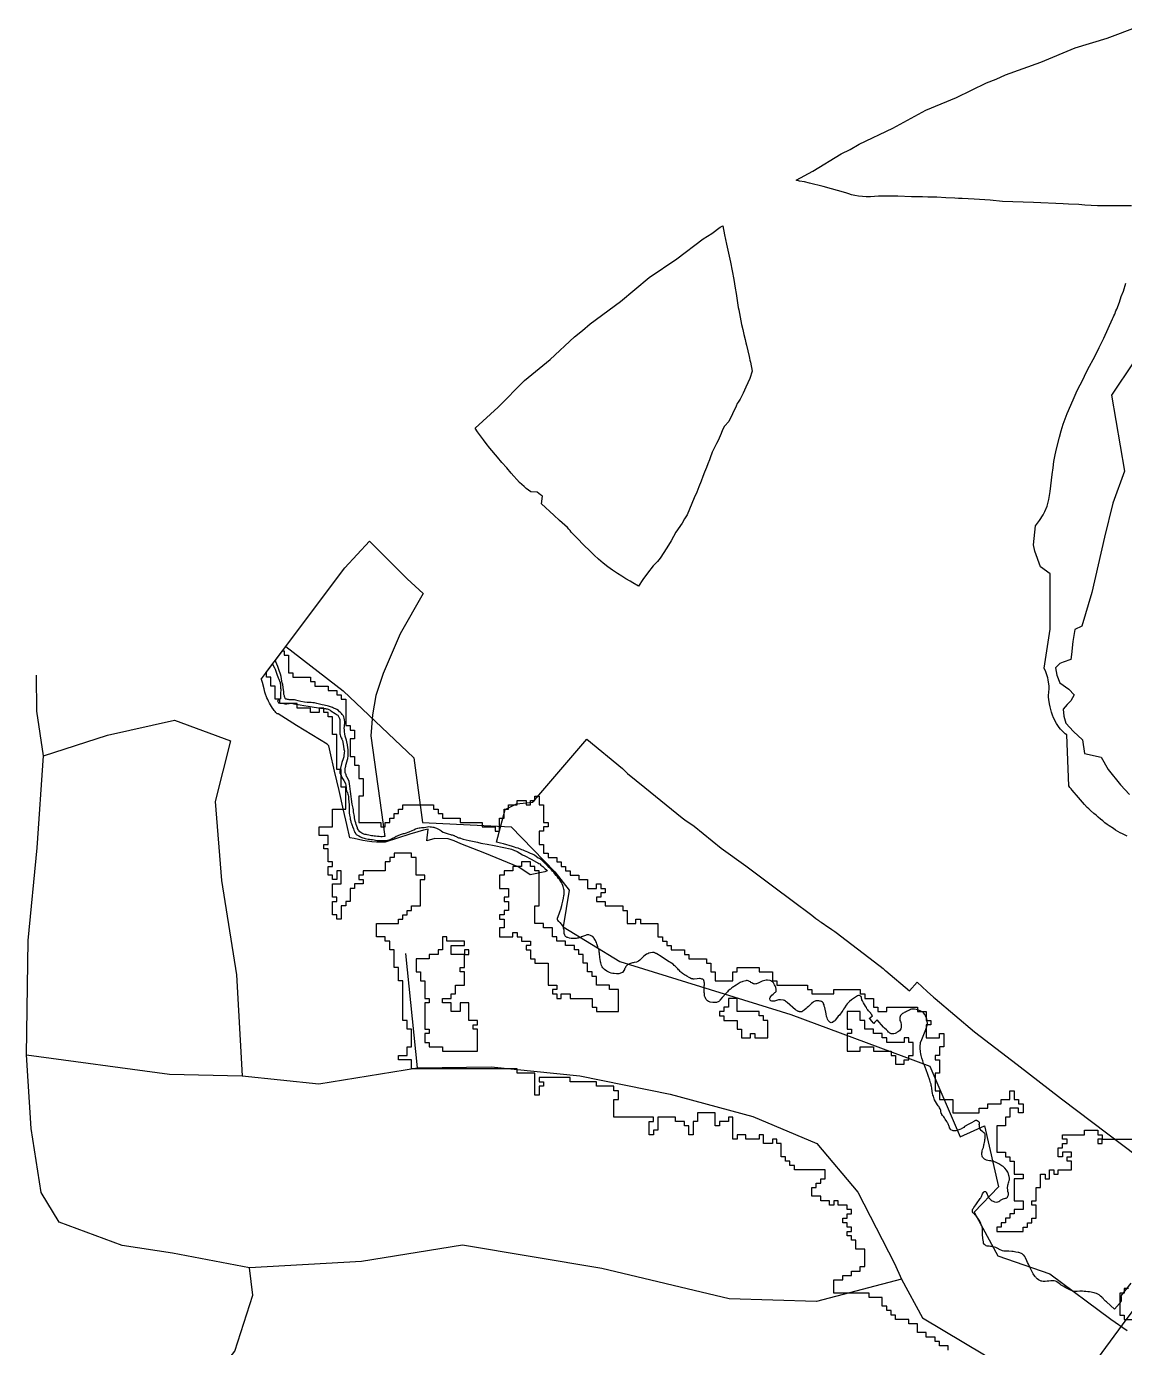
# Model space of a CAD drawing. Header units: metres. Extents: x 553506 to 563855, y 142925 to 150243.
# Drawn here: x 559173 to 559672, y 149129 to 149730 of the extents above; entities that cross this region are included whole.
import ezdxf

# ---------------------------------------------------------------- set-up
doc = ezdxf.new("R2010")
doc.units = ezdxf.units.M
for name, color, linetype in [('C-ANCIENT_WOODLAND', 94, 'Continuous'), ('C-FLOOD_ZONE_3', 150, 'Continuous'), ('C-ROADS', 33, 'Continuous'), ('C-WATERWAYS', 5, 'Continuous')]:
    doc.layers.add(name, color=color, linetype=linetype)

msp = doc.modelspace()

# ---------------------------------------------------------------- linework, layer by layer
at = {"layer": 'C-ANCIENT_WOODLAND'}
for points in [[(559675.3007, 149648.4215), (559659.8082, 149648.4215), (559657.0049, 149648.5215), (559654.0532, 149648.7215), (559651.3076, 149648.9214), (559646.6573, 149649.1213), (559644.3075, 149649.3213), (559630.8021, 149649.9211), (559621.4027, 149650.1211), (559616.6536, 149650.321), (559611.0057, 149650.9208), (559603.8078, 149651.3207), (559598.3083, 149651.7206), (559596.6016, 149651.7206), (559594.9031, 149651.8206), (559590.9042, 149652.0205), (559586.8064, 149652.2205), (559582.6509, 149652.3204), (559580.2022, 149652.4204), (559577.8028, 149652.4204), (559575.3046, 149652.5204), (559569.0548, 149652.7203), (559560.3068, 149652.7203), (559558.4022, 149652.6203), (559556.6048, 149652.5204), (559554.6507, 149652.5204), (559553.0017, 149652.6203), (559551.2043, 149652.8203), (559549.5058, 149653.1202), (559548.0547, 149653.4201), (559546.8014, 149653.82), (559545.408, 149654.2199), (559535.0522, 149657.1191), (559528.9014, 149658.7186), (559526.601, 149659.2185), (559524.3006, 149659.6183), (559522.8513, 149659.9976), (559530.3647, 149664.0491), (559543.2238, 149671.9764), (559547.4338, 149674.0323), (559551.4524, 149676.4409), (559566.8548, 149683.7257), (559581.8516, 149691.8125), (559595.7866, 149697.6445), (559609.3608, 149704.2731), (559613.7521, 149705.9065), (559617.9874, 149707.9096), (559634.0296, 149713.6496), (559649.7469, 149720.2275), (559664.1864, 149724.6655), (559678.345, 149729.9318)], [(559673.4043, 149361.7736), (559671.2029, 149362.7733), (559670.2052, 149363.3231), (559668.0533, 149364.5228), (559667.0556, 149365.1726), (559665.2005, 149366.4722), (559664.2028, 149367.122), (559663.2052, 149367.8718), (559662.2075, 149368.6716), (559661.1522, 149369.5214), (559660.204, 149370.3211), (559659.2063, 149371.2209), (559658.2004, 149372.0706), (559656.6009, 149373.4702), (559655.9083, 149374.17), (559655.2075, 149374.8198), (559654.0037, 149376.1195), (559652.0579, 149378.2189), (559651.2086, 149379.2686), (559648.3558, 149382.7176), (559647.8034, 149383.3174), (559647.3005, 149383.9172), (559646.7563, 149384.5671), (559645.9565, 149407.7704), (559645.2062, 149408.3203), (559644.6043, 149408.8701), (559643.953, 149409.4699), (559643.0543, 149410.3697), (559642.4029, 149411.2194), (559641.2074, 149413.0189), (559639.9046, 149415.6182), (559639.4017, 149416.8178), (559638.9565, 149418.0675), (559638.6019, 149419.3671), (559638.3051, 149420.6167), (559638.0083, 149421.9164), (559637.7527, 149423.8658), (559637.6043, 149424.9155), (559637.6043, 149425.9652), (559637.6537, 149426.9649), (559637.8021, 149429.0643), (559637.8021, 149430.114), (559637.6043, 149431.8235), (559637.4064, 149432.7733), (559637.2085, 149433.673), (559636.9529, 149434.6227), (559636.351, 149436.4222), (559635.5513, 149438.1217), (559638.3838, 149455.9296), (559638.3838, 149481.0985), (559633.9235, 149484.2844), (559631.3747, 149491.2935), (559630.7375, 149494.1608), (559631.6513, 149502.8232), (559633.4075, 149505.3225), (559635.205, 149507.9218), (559635.9058, 149509.3214), (559636.9034, 149511.7207), (559637.3074, 149513.0203), (559637.6537, 149514.8198), (559638.3051, 149518.4187), (559638.907, 149523.6173), (559639.3028, 149526.2165), (559639.6573, 149529.2157), (559640.0531, 149532.1148), (559640.6549, 149535.114), (559641.2074, 149537.8232), (559642.6008, 149543.2217), (559643.4005, 149546.1208), (559644.3075, 149549.02), (559646.0555, 149553.9186), (559648.8011, 149560.2168), (559649.6585, 149562.2162), (559650.6562, 149564.3156), (559653.3029, 149569.5141), (559654.6056, 149572.2234), (559656.2051, 149575.4224), (559657.9036, 149578.5215), (559659.6021, 149581.7206), (559660.608, 149583.92), (559662.6528, 149588.2188), (559666.6021, 149596.9163), (559667.0062, 149597.6161), (559667.303, 149598.3159), (559667.6575, 149599.1157), (559668.2017, 149600.6152), (559668.6057, 149601.415), (559669.8012, 149604.6141), (559670.6505, 149607.1234), (559671.6069, 149609.5227), (559672.8024, 149613.1216)], [(559676.4079, 149577.4805), (559666.1626, 149562.2893), (559672.1684, 149527.6673), (559666.8692, 149513.1826), (559662.983, 149497.638), (559657.3305, 149472.5548), (559652.7308, 149457.2616), (559649.5803, 149455.6864), (559648.6352, 149450.3306), (559648.0051, 149444.3447), (559647.69, 149442.1394), (559644.2246, 149440.8792), (559642.6493, 149440.2492), (559640.7591, 149438.3589), (559641.3891, 149434.8934), (559642.6493, 149431.4279), (559646.7449, 149428.5925), (559649.2653, 149426.0721), (559647.69, 149423.2367), (559646.1148, 149421.6615), (559644.2246, 149419.4562), (559644.5396, 149416.3057), (559645.4847, 149413.1553), (559648.9502, 149409.3747), (559653.0458, 149405.5942), (559653.9909, 149399.2933), (559661.552, 149397.7181), (559664.7025, 149392.0473), (559670.3733, 149385.1163), (559674.4689, 149380.7057)], [(559675.0039, 149158.4718), (559670.5021, 149152.7734), (559670.601, 149152.4235), (559670.6505, 149151.7137), (559670.6505, 149151.0139), (559670.601, 149150.8139), (559670.601, 149150.4141), (559669.8012, 149149.3144), (559667.608, 149146.6151), (559663.9555, 149150.0142), (559663.5515, 149150.3141), (559663.2052, 149150.614), (559662.9084, 149150.9639), (559662.7517, 149151.1139), (559662.6033, 149151.3138), (559662.4054, 149151.4638), (559662.0014, 149151.7637), (559661.7541, 149152.0736), (559661.2016, 149152.6234), (559661.0038, 149152.7734), (559660.8059, 149152.9733), (559660.5585, 149153.1233), (559660.0061, 149153.4732), (559659.4042, 149153.7731), (559658.8023, 149153.973), (559658.4066, 149154.123), (559657.6068, 149154.3229), (559656.9554, 149154.4229), (559656.2051, 149154.5229), (559655.5043, 149154.5729), (559654.6056, 149154.6728), (559653.8058, 149154.7728), (559653.006, 149154.8228), (559652.7504, 149154.8228), (559652.5031, 149154.8728), (559652.2063, 149154.8728), (559651.7528, 149154.8228), (559650.6067, 149154.7228), (559650.3511, 149154.7228), (559650.0048, 149154.6728), (559649.6008, 149154.6728), (559649.403, 149154.7228), (559649.1556, 149154.7228), (559648.9082, 149154.7728), (559648.4053, 149154.9228), (559647.9518, 149155.1727), (559647.5066, 149155.3726), (559646.9542, 149155.6726), (559646.3523, 149155.9725), (559645.8081, 149156.2724), (559645.2062, 149156.5723), (559644.6043, 149156.9222), (559644.0024, 149157.2221), (559643.3511, 149157.622), (559643.0048, 149157.8719), (559642.6008, 149158.2218), (559641.6526, 149158.9216), (559641.5537, 149159.0216), (559641.3558, 149159.1216), (559641.2074, 149159.2215), (559640.8034, 149159.3715), (559640.152, 149159.5714), (559639.6078, 149159.6214), (559638.5525, 149159.5215), (559637.7527, 149159.4715), (559636.9034, 149159.3715), (559636.0542, 149159.3215), (559635.1555, 149159.3215), (559634.6031, 149159.3715), (559634.3062, 149159.4715), (559633.9022, 149159.5714), (559633.5559, 149159.7214), (559632.9541, 149160.0213), (559632.4016, 149160.4212), (559631.9564, 149160.8711), (559631.7585, 149161.171), (559631.5029, 149161.4209), (559631.305, 149161.7208), (559630.6537, 149162.7705), (559630.3569, 149163.3704), (559630.0023, 149163.9702), (559629.656, 149164.62), (559629.0541, 149165.8197), (559628.8068, 149166.4695), (559628.4028, 149167.1693), (559628.0565, 149167.9191), (559627.6525, 149168.6688), (559627.0506, 149169.9685), (559626.7538, 149170.5683), (559626.358, 149171.1681), (559626.0529, 149171.4181), (559625.6077, 149171.768), (559624.5029, 149172.2678), (559624.0576, 149172.3678), (559623.7526, 149172.4178), (559622.7549, 149172.6677), (559622.0541, 149172.8177), (559621.5017, 149172.9176), (559620.908, 149172.9676), (559619.6053, 149173.0676), (559619.1518, 149173.0176), (559617.206, 149173.0176), (559616.6536, 149173.1676), (559616.3567, 149173.3175), (559615.6559, 149173.7174), (559614.2048, 149174.4672), (559613.5534, 149174.7171), (559612.9515, 149174.8671), (559612.3084, 149175.067), (559611.756, 149175.117), (559611.2036, 149175.217), (559610.6512, 149175.2669), (559609.6535, 149175.3669), (559609.2083, 149175.5169), (559608.9032, 149175.7168), (559608.6064, 149175.9667), (559608.3508, 149176.2167), (559608.054, 149176.7165), (559607.955, 149177.2164), (559607.6582, 149178.8659), (559607.6582, 149179.4158), (559607.6005, 149180.1655), (559607.6005, 149182.9647), (559607.551, 149183.4646), (559607.4026, 149183.9645), (559607.2047, 149184.5143), (559607.0068, 149185.0142), (559606.8007, 149185.564), (559606.306, 149186.6137), (559605.7536, 149187.6234), (559605.0528, 149188.6231), (559604.6075, 149189.123), (559604.2035, 149189.6228), (559603.7583, 149190.1227), (559603.2059, 149190.5226), (559603.008, 149190.7725), (559603.008, 149191.4723), (559603.0575, 149191.8222), (559603.2059, 149192.2221), (559603.4038, 149192.572), (559603.6511, 149192.8719), (559604.5086, 149194.0716), (559604.9044, 149194.6214), (559606.5534, 149197.0207), (559606.7512, 149197.3206), (559607.0068, 149197.5706), (559607.1553, 149197.9205), (559607.551, 149199.1201), (559607.8066, 149199.62), (559607.955, 149199.72), (559608.0045, 149199.8199), (559608.2024, 149200.0699), (559608.4085, 149200.1698), (559608.6064, 149200.2198), (559608.7548, 149200.2198), (559609.0022, 149200.1198), (559609.2083, 149199.9199), (559609.3567, 149199.72), (559609.4062, 149199.47), (559609.604, 149199.1701), (559609.7525, 149198.8202), (559609.9009, 149198.5203), (559609.9586, 149198.3204), (559610.008, 149198.0704), (559610.3049, 149197.4706), (559610.9068, 149196.7708), (559611.3025, 149196.3709), (559611.5581, 149196.171), (559611.9539, 149195.921), (559612.3579, 149195.7211), (559612.7537, 149195.5711), (559613.0505, 149195.4712), (559613.7513, 149195.3712), (559614.5511, 149195.4712), (559614.9551, 149195.6211), (559615.4086, 149195.8711), (559615.8043, 149196.171), (559616.4062, 149196.5709), (559617.0081, 149196.8708), (559617.3544, 149196.9208), (559617.6018, 149196.9707), (559617.9563, 149197.0707), (559618.3026, 149197.1207), (559618.6076, 149197.2707), (559618.9045, 149197.5706), (559619.1518, 149198.0704), (559619.2013, 149198.4203), (559619.3085, 149198.7202), (559619.3579, 149199.1201), (559619.3579, 149199.52), (559619.2013, 149199.8699), (559619.0529, 149199.9199), (559619.0034, 149200.2198), (559619.0034, 149200.9696), (559618.9045, 149201.6694), (559619.0529, 149203.019), (559619.2013, 149203.5189), (559619.3579, 149204.0687), (559619.5064, 149204.5686), (559619.6548, 149205.1684), (559619.8032, 149205.4183), (559619.8032, 149206.2181), (559619.7537, 149207.0179), (559619.6053, 149207.4177), (559619.4074, 149208.2175), (559619.2013, 149208.5674), (559619.0529, 149208.9673), (559618.5005, 149209.917), (559617.7584, 149210.7668), (559616.9009, 149211.5166), (559616.4062, 149211.8165), (559615.9033, 149212.1664), (559615.4086, 149212.4663), (559614.9551, 149212.7162), (559614.4027, 149213.0161), (559613.405, 149213.516), (559612.9021, 149213.7159), (559612.3579, 149213.9159), (559611.8055, 149214.0159), (559611.352, 149214.0658), (559610.8078, 149214.1658), (559610.0575, 149214.3158), (559609.4062, 149214.4657), (559608.5074, 149214.9156), (559608.2024, 149215.1155), (559607.955, 149215.3655), (559607.6005, 149215.7654), (559607.4026, 149216.2152), (559607.3037, 149217.2149), (559607.3037, 149217.7648), (559607.4026, 149218.2646), (559607.4026, 149218.6145), (559607.6005, 149219.3143), (559607.955, 149220.2141), (559608.0045, 149220.664), (559608.2024, 149221.0139), (559608.2024, 149221.4137), (559608.3508, 149221.8236), (559608.5074, 149222.4734), (559608.6064, 149223.1732), (559608.6559, 149223.8231), (559608.7548, 149224.2229), (559608.8043, 149224.5728), (559608.8043, 149225.5726), (559608.7548, 149226.1724), (559608.6064, 149226.4223), (559608.5074, 149226.6722), (559608.3508, 149226.8222), (559608.2024, 149226.9222), (559608.0045, 149227.0721), (559607.7571, 149227.2721), (559607.1553, 149227.7719), (559607.0068, 149227.9719), (559606.6028, 149228.3718), (559606.405, 149228.8716), (559606.2071, 149229.4215), (559606.1576, 149229.9713), (559606.1576, 149230.3212), (559606.0504, 149230.4712), (559606.0504, 149230.7211), (559606.1576, 149230.921), (559606.1576, 149231.5708), (559606.0009, 149231.7708), (559605.9515, 149231.9207), (559605.8031, 149232.0207), (559605.6547, 149232.0707), (559605.2012, 149232.3706), (559604.9538, 149232.4706), (559604.7559, 149232.4706), (559604.5581, 149232.4206), (559604.3519, 149232.4206), (559603.8078, 149232.2207), (559603.6016, 149232.0707), (559602.5545, 149231.4709), (559601.3013, 149230.7711), (559599.4049, 149229.6714), (559599.0009, 149229.3215), (559598.5062, 149229.0216), (559598.2011, 149228.8216), (559597.9538, 149228.6717), (559597.2035, 149228.3218), (559596.4037, 149228.0219), (559595.406, 149227.7219), (559594.6063, 149227.7219), (559594.2023, 149227.7719), (559593.9549, 149227.8719), (559593.2046, 149228.2718), (559593.0067, 149228.5717), (559592.6027, 149229.0716), (559592.5038, 149229.3715), (559592.3554, 149229.7214), (559592.207, 149230.1213), (559592.0586, 149230.4712), (559591.9019, 149230.871), (559591.7535, 149231.2209), (559591.5556, 149231.5708), (559591.3082, 149232.0207), (559590.6569, 149233.0204), (559590.2034, 149233.7202), (559589.9561, 149234.1201), (559589.6015, 149234.42), (559589.3542, 149234.7699), (559589.0573, 149235.1698), (559589.0079, 149235.4197), (559588.8018, 149235.7196), (559588.7523, 149236.0196), (559588.6533, 149236.3195), (559588.5544, 149237.0193), (559588.406, 149237.4192), (559588.307, 149237.819), (559588.0515, 149238.1689), (559587.8041, 149238.6688), (559587.4083, 149239.1687), (559587.0538, 149239.6185), (559586.6086, 149240.3683), (559586.2046, 149241.0681), (559585.8005, 149241.8679), (559585.6027, 149242.3677), (559585.3553, 149242.9176), (559585.2069, 149243.4674), (559585.0008, 149243.9173), (559584.8029, 149244.817), (559584.6545, 149245.6668), (559584.5061, 149247.3663), (559584.4071, 149247.8662), (559584.201, 149248.416), (559584.1515, 149248.9659), (559583.9537, 149249.6157), (559583.8052, 149250.2655), (559583.6074, 149250.8653), (559582.9065, 149252.8647), (559582.5025, 149253.8645), (559582.0573, 149255.0141), (559581.307, 149257.2235), (559580.804, 149258.4232), (559580.4083, 149259.6228), (559580.0043, 149260.8725), (559579.8064, 149261.4723), (559579.658, 149262.0721), (559579.5508, 149262.7219), (559579.3529, 149263.6217), (559579.3034, 149264.0715), (559579.2045, 149264.8213), (559579.2045, 149266.8707), (559579.3034, 149267.1706), (559579.4024, 149267.9204), (559580.0043, 149269.32), (559580.3506, 149270.0698), (559580.6062, 149270.8196), (559580.903, 149271.5194), (559581.208, 149272.2692), (559581.5543, 149273.069), (559581.8017, 149273.8187), (559582.1562, 149274.8185), (559582.4036, 149275.7682), (559582.5025, 149276.7679), (559582.4036, 149277.4177), (559582.4036, 149278.0175), (559582.2057, 149278.6174), (559582.0078, 149279.3172), (559581.6533, 149280.017), (559581.307, 149280.6668), (559580.6556, 149281.3666), (559580.4083, 149281.6665), (559579.8064, 149282.0164), (559579.2045, 149282.3163), (559578.0007, 149282.8162), (559577.3576, 149282.9661), (559576.6073, 149283.1161), (559575.6509, 149283.1161), (559575.2056, 149283.0161), (559574.7522, 149282.8662), (559574.3564, 149282.6662), (559573.9029, 149282.4663), (559573.0042, 149281.9664), (559572.5013, 149281.7165), (559572.0066, 149281.5165), (559571.6026, 149281.3166), (559571.2068, 149281.0667), (559570.8028, 149280.7668), (559570.2009, 149280.1669), (559570.0525, 149279.767), (559570.003, 149279.2672), (559569.9535, 149278.8173), (559570.003, 149278.5174), (559570.003, 149277.8676), (559570.2009, 149277.4177), (559570.3575, 149277.0178), (559570.5554, 149276.1181), (559570.6049, 149275.6682), (559570.6049, 149275.2183), (559570.506, 149274.6685), (559570.3575, 149274.1187), (559570.0525, 149273.6188), (559569.7557, 149273.2189), (559569.3022, 149272.869), (559568.8075, 149272.5691), (559568.4035, 149272.2692), (559567.8016, 149272.0193), (559567.3069, 149271.8693), (559567.0018, 149271.8193), (559566.606, 149271.8193), (559566.3504, 149271.8693), (559566.0536, 149271.9193), (559565.9052, 149271.9693), (559565.6579, 149272.0692), (559565.3528, 149272.2192), (559565.056, 149272.4691), (559564.8086, 149272.6691), (559564.5036, 149273.019), (559564.2067, 149273.3189), (559563.9017, 149273.6688), (559563.003, 149274.5185), (559562.6072, 149274.9684), (559559.6555, 149278.1675), (559558.4022, 149276.9678), (559558.1054, 149276.6179), (559557.8086, 149276.9179), (559557.4046, 149277.4677), (559556.5058, 149278.4674), (559556.0524, 149278.8673), (559557.5035, 149280.1169), (559557.3056, 149280.4668), (559557.0005, 149280.8667), (559556.7532, 149281.2166), (559556.4069, 149281.6165), (559556.0029, 149281.9664), (559555.6566, 149282.3663), (559555.401, 149282.8162), (559555.0052, 149283.266), (559554.7579, 149283.7659), (559554.3044, 149284.4657), (559553.9004, 149285.2655), (559553.4057, 149286.0153), (559552.9522, 149286.815), (559552.6554, 149287.2649), (559552.5565, 149288.3646), (559552.3586, 149288.8644), (559552.1525, 149289.0644), (559552.004, 149289.1644), (559551.8062, 149289.2643), (559551.2043, 149289.3143), (559550.7508, 149289.1144), (559550.2066, 149288.8644), (559549.7531, 149288.5645), (559549.3574, 149288.2146), (559548.9534, 149287.9147), (559548.5081, 149287.6148), (559548.0052, 149287.3649), (559547.0075, 149286.6151), (559546.5541, 149286.1152), (559546.0016, 149285.5654), (559545.6059, 149284.9656), (559544.8061, 149283.6659), (559544.4021, 149283.1161), (559544.0063, 149282.5163), (559543.5529, 149281.9164), (559542.5057, 149280.4169), (559542.0028, 149279.917), (559541.1535, 149278.8173), (559540.6011, 149278.1175), (559540.3538, 149277.7676), (559540.0569, 149277.5677), (559539.554, 149277.1678), (559539.3561, 149277.0678), (559539.0511, 149276.9678), (559538.8037, 149276.9179), (559538.4079, 149276.9678), (559538.1523, 149277.2178), (559537.806, 149277.4677), (559537.402, 149277.9676), (559537.0557, 149278.5674), (559536.9073, 149279.2172), (559536.6517, 149279.767), (559536.4044, 149280.9667), (559535.8025, 149283.8159), (559535.6046, 149284.4157), (559535.5551, 149285.0155), (559535.3078, 149285.5654), (559535.2006, 149285.8653), (559535.0522, 149285.9653), (559534.8048, 149286.2652), (559534.4008, 149286.5151), (559533.9556, 149286.6651), (559533.5516, 149286.765), (559533.2053, 149286.865), (559532.8013, 149286.915), (559532.3066, 149286.915), (559531.8036, 149286.865), (559531.4079, 149286.765), (559531.0039, 149286.5651), (559530.6576, 149286.3652), (559530.3525, 149286.1152), (559529.8083, 149285.7153), (559529.4043, 149285.2655), (559528.4067, 149284.3157), (559527.9037, 149283.8159), (559527.3513, 149283.366), (559526.4031, 149282.6662), (559526.0074, 149282.3663), (559525.7518, 149282.1664), (559525.4055, 149281.9164), (559525.0509, 149281.8165), (559524.8036, 149281.8165), (559524.4078, 149281.8664), (559524.1522, 149281.9664), (559523.9543, 149282.0164), (559523.8059, 149282.0664), (559523.6081, 149282.1664), (559522.6022, 149282.8162), (559518.7022, 149286.1152), (559518.3559, 149286.4651), (559518.0014, 149286.7151), (559517.5562, 149286.965), (559517.0532, 149287.1149), (559515.701, 149287.2649), (559515.2063, 149287.3149), (559514.8023, 149287.3149), (559514.3571, 149287.2149), (559513.9036, 149287.015), (559513.4007, 149286.865), (559513.0049, 149286.765), (559512.5514, 149286.7151), (559512.0567, 149286.7151), (559511.7022, 149286.765), (559511.3559, 149286.915), (559511.0014, 149287.1149), (559510.8035, 149287.7148), (559510.8035, 149288.0647), (559510.9519, 149288.3646), (559511.3559, 149288.8644), (559511.8011, 149289.4643), (559512.403, 149289.9641), (559513.0049, 149290.514), (559513.2028, 149290.6639), (559513.5079, 149290.8639), (559513.7057, 149291.1138), (559513.8047, 149291.4637), (559513.8047, 149292.1735), (559513.6068, 149292.9233), (559513.5079, 149293.3232), (559513.2523, 149293.7231), (559513.0544, 149294.073), (559512.502, 149295.0727), (559512.0567, 149295.4725), (559511.7517, 149295.7225), (559511.3559, 149295.9224), (559510.9519, 149296.0724), (559509.8058, 149296.2723), (559509.2534, 149296.2223), (559508.602, 149296.1723), (559507.4065, 149295.7725), (559506.7551, 149295.5225), (559506.1533, 149295.1726), (559505.5019, 149294.9227), (559505.1556, 149294.7728), (559504.8011, 149294.6728), (559504.5042, 149294.5728), (559504.158, 149294.5228), (559503.8034, 149294.5728), (559503.5066, 149294.6228), (559503.2015, 149294.7228), (559502.6079, 149295.0227), (559502.2533, 149295.2226), (559502.006, 149295.4726), (559501.602, 149295.6725), (559501.3546, 149295.8724), (559501.0083, 149296.0224), (559500.6043, 149296.1224), (559500.4064, 149296.1224), (559500.2086, 149296.1723), (559500.0024, 149296.0224), (559498.5513, 149295.6225), (559498.205, 149295.5725), (559497.7021, 149295.3726), (559497.4052, 149295.2226), (559496.0531, 149294.3229), (559495.6078, 149293.973), (559494.8081, 149293.4731), (559494.3546, 149293.2232), (559494.0083, 149293.0233), (559493.6043, 149292.7233), (559493.0024, 149292.2235), (559492.6066, 149292.0235), (559491.9553, 149291.3637), (559491.5513, 149290.9139), (559491.1555, 149290.514), (559489.2014, 149288.3646), (559488.0553, 149287.1649), (559487.9069, 149286.865), (559487.6019, 149286.6151), (559487.3545, 149286.4151), (559486.9505, 149286.2652), (559486.5547, 149286.1652), (559485.755, 149286.0652), (559484.9057, 149286.0652), (559483.8009, 149286.2652), (559483.3557, 149286.4651), (559482.9517, 149286.6151), (559482.5559, 149286.815), (559482.2014, 149287.1149), (559481.954, 149287.4648), (559481.7561, 149287.8147), (559481.4016, 149288.5145), (559481.3521, 149288.7645), (559481.2037, 149289.0644), (559481.2037, 149289.4143), (559481.1542, 149289.8142), (559481.1542, 149290.1641), (559481.0553, 149290.6639), (559481.0553, 149293.6731), (559481.1542, 149294.1229), (559481.2037, 149294.5228), (559481.1542, 149294.9227), (559481.0553, 149295.3726), (559481.0058, 149295.7725), (559480.9069, 149296.0224), (559480.8079, 149296.3223), (559480.6018, 149296.5722), (559480.4039, 149296.7222), (559480.0082, 149296.7722), (559479.7031, 149296.8721), (559479.2084, 149296.9721), (559478.9528, 149296.9721), (559477.8067, 149296.8222), (559476.504, 149296.7722), (559476.0011, 149296.7722), (559475.8032, 149296.8222), (559475.6053, 149296.8222), (559475.5064, 149296.8721), (559475.3085, 149296.9221), (559474.9045, 149297.0721), (559474.5582, 149297.322), (559474.1542, 149297.522), (559473.0576, 149298.1218), (559472.6041, 149298.4217), (559472.0517, 149298.6716), (559471.153, 149299.2715), (559470.8067, 149299.5714), (559470.4027, 149299.9213), (559470.1553, 149300.2712), (559469.8008, 149300.6711), (559469.405, 149301.021), (559469.0505, 149301.4208), (559468.6052, 149301.8207), (559467.756, 149302.6705), (559467.4015, 149302.9204), (559466.9562, 149303.5202), (559464.3013, 149305.0698), (559461.4073, 149307.0192), (559459.5027, 149308.2689), (559459.3048, 149308.3689), (559459.0575, 149308.4688), (559458.8019, 149308.6188), (559458.604, 149308.7188), (559458.4061, 149308.7687), (559458.2082, 149308.8687), (559457.9032, 149308.8687), (559457.5074, 149308.8187), (559456.6004, 149308.7188), (559455.8007, 149308.5188), (559455.3554, 149308.3189), (559454.803, 149308.0689), (559453.6075, 149307.1692), (559452.8077, 149306.4694), (559452.0574, 149305.7196), (559451.8018, 149305.4197), (559451.2082, 149304.9198), (559450.9031, 149304.7199), (559450.5568, 149304.5699), (559450.2023, 149304.47), (559449.2046, 149304.27), (559448.7511, 149304.1701), (559448.3554, 149304.1201), (559447.9019, 149304.0201), (559447.5061, 149303.9201), (559447.0527, 149303.7202), (559446.7064, 149303.5702), (559446.3024, 149303.3203), (559445.9561, 149303.0704), (559445.3542, 149302.4705), (559445.1563, 149302.1206), (559445.0079, 149301.7707), (559444.8018, 149301.4708), (559444.7028, 149301.1209), (559444.2081, 149300.2212), (559443.8041, 149299.7213), (559443.0043, 149299.4214), (559442.7075, 149299.3214), (559442.2046, 149299.2215), (559441.7511, 149299.1715), (559441.2069, 149299.1715), (559440.0031, 149299.2715), (559439.4012, 149299.3714), (559438.7004, 149299.5214), (559438.0078, 149299.7213), (559436.7051, 149300.3711), (559435.6085, 149301.1709), (559435.3034, 149301.5208), (559434.9572, 149301.9207), (559434.6026, 149302.3706), (559434.3553, 149302.9204), (559434.2069, 149303.5202), (559434.0007, 149304.1701), (559433.9018, 149304.6699), (559433.7039, 149305.7696), (559433.605, 149306.4194), (559433.506, 149307.1192), (559433.4071, 149307.769), (559433.4071, 149308.1689), (559433.3576, 149308.6188), (559433.3081, 149309.0187), (559433.3081, 149309.3186), (559433.201, 149309.6185), (559433.201, 149309.9684), (559432.8052, 149310.8681), (559432.7062, 149311.368), (559432.5084, 149311.8679), (559432.4012, 149312.3677), (559432.2033, 149312.8176), (559432.0054, 149313.3674), (559431.8075, 149313.8673), (559431.5519, 149314.3172), (559431.3541, 149314.767), (559431.0572, 149315.1669), (559430.8016, 149315.5168), (559430.3069, 149316.0667), (559429.9524, 149316.3166), (559429.6061, 149316.4665), (559429.301, 149316.6165), (559428.6085, 149316.8164), (559428.3034, 149316.8664), (559428.0066, 149316.8664), (559427.7015, 149316.8164), (559427.4047, 149316.7165), (559427.0584, 149316.6165), (559425.7062, 149316.1666), (559425.2032, 149315.9667), (559424.7085, 149315.7168), (559424.2056, 149315.5668), (559423.7521, 149315.4168), (559423.2079, 149315.3669), (559422.8039, 149315.2669), (559422.3505, 149315.2169), (559421.8063, 149315.1669), (559421.4023, 149315.1669), (559420.5036, 149315.2669), (559419.7038, 149315.4168), (559418.9535, 149315.6168), (559418.7061, 149315.7168), (559418.4011, 149315.8167), (559418.2032, 149315.9667), (559418.0053, 149316.1666), (559417.8074, 149316.4166), (559417.6013, 149316.7165), (559417.4034, 149317.5162), (559417.4034, 149317.9161), (559417.3045, 149319.0658), (559417.0571, 149319.9156), (559417.0077, 149320.2155), (559416.9005, 149320.5654), (559416.8015, 149320.8153), (559416.6036, 149321.1152), (559416.2079, 149321.6151), (559416.0018, 149321.815), (559415.606, 149322.3149), (559415.4081, 149322.5148), (559415.202, 149322.6648), (559415.0041, 149322.8647), (559414.8062, 149323.0147), (559414.7073, 149323.1146), (559414.4022, 149323.5145), (559414.3527, 149323.7645), (559414.3527, 149324.5642), (559414.4022, 149324.8142), (559415.3009, 149327.3734), (559415.7544, 149328.6231), (559416.2079, 149330.1726), (559416.5047, 149330.9724), (559416.7521, 149332.172), (559417.0077, 149333.5217), (559417.2055, 149334.7213), (559417.3539, 149335.1712), (559417.4034, 149335.671), (559417.4034, 149336.6708), (559417.3045, 149337.2206), (559417.2055, 149337.6705), (559417.0571, 149338.2703), (559416.9582, 149338.8201), (559416.7521, 149339.37), (559416.5047, 149340.0198), (559416.1584, 149340.6196), (559415.8039, 149341.1695), (559415.3504, 149341.9193), (559414.8062, 149342.5691), (559414.3033, 149343.2689), (559413.7509, 149343.9187), (559413.1572, 149344.6185), (559412.6048, 149345.3183), (559412.0029, 149345.8681), (559411.5082, 149346.418), (559410.9558, 149347.0178), (559410.5023, 149347.5676), (559409.5046, 149348.6673), (559409.0017, 149349.0672), (559408.6059, 149349.5171), (559408.1525, 149349.917), (559407.6083, 149350.3668), (559407.1548, 149350.8167), (559406.6024, 149351.2166), (559406.1077, 149351.5165), (559405.5553, 149351.8164), (559404.5576, 149352.5162), (559404.0052, 149352.9161), (559403.5022, 149353.266), (559403.0075, 149353.5159), (559402.5541, 149353.7159), (559402.0016, 149353.9158), (559400.7566, 149354.5157), (559399.355, 149355.0655), (559398.7531, 149355.3154), (559398.1512, 149355.5154), (559396.3538, 149356.2652), (559395.554, 149356.5151), (559394.7048, 149356.815), (559393.905, 149357.0649), (559389.8072, 149358.2146), (559388.4055, 149358.6145), (559386.5009, 149359.0144), (559390.5249, 149373.8924), (559395.6742, 149376.4671), (559403.0305, 149377.2027), (559427.6674, 149405.8937), (559443.8041, 149392.5148), (559446.2034, 149390.2654), (559454.0527, 149383.8173), (559468.5558, 149372.1206), (559471.0046, 149370.1212), (559472.2083, 149369.1715), (559476.4051, 149366.2723), (559488.7562, 149356.2652), (559500.0024, 149348.3174), (559512.7081, 149338.7702), (559521.0026, 149332.472), (559529.9073, 149325.7639), (559530.806, 149325.0141), (559531.7542, 149324.3643), (559532.6529, 149323.6645), (559533.0074, 149323.4645), (559533.3537, 149323.2146), (559533.6505, 149323.0147), (559534.203, 149322.6148), (559537.7566, 149320.2155), (559538.4079, 149319.7156), (559539.0511, 149319.2657), (559540.4032, 149318.366), (559540.9557, 149317.9161), (559541.5575, 149317.4663), (559542.951, 149316.4665), (559558.4022, 149304.6699), (559558.4022, 149304.6699), (559559.7544, 149303.6202), (559561.0571, 149302.5705), (559562.4011, 149301.5208), (559562.8051, 149301.1709), (559563.2008, 149300.871), (559563.6048, 149300.5211), (559574.4059, 149291.4137), (559577.8028, 149295.3226), (559582.4036, 149291.1138), (559585.2069, 149288.6145), (559586.0067, 149287.9147), (559603.9067, 149272.7191), (559623.3073, 149257.8733), (559643.5077, 149242.3178), (559685.0051, 149210.9667)]]:
    msp.add_lwpolyline(points, dxfattribs=at)
for points in [[(559490.3062, 149635.1154), (559491.205, 149630.9166), (559492.0542, 149626.8177), (559493.0024, 149622.7189), (559493.7032, 149618.82), (559494.503, 149614.9211), (559495.0554, 149610.9223), (559495.5006, 149608.423), (559496.3004, 149603.2145), (559496.5065, 149602.1148), (559496.8034, 149601.0151), (559498.0071, 149594.417), (559498.6008, 149592.1177), (559499.0543, 149589.9183), (559499.6067, 149587.6189), (559500.0024, 149586.1194), (559500.258, 149585.0197), (559501.503, 149579.8212), (559501.602, 149579.0214), (559501.8081, 149578.1217), (559502.006, 149577.3219), (559502.8058, 149573.2231), (559501.8081, 149569.914), (559500.0024, 149565.9152), (559498.8069, 149563.2159), (559498.304, 149562.2162), (559497.801, 149561.3165), (559497.4052, 149560.5167), (559496.4076, 149559.1171), (559496.0531, 149558.5173), (559495.5006, 149557.3176), (559492.2026, 149550.3196), (559490.2073, 149548.2202), (559489.4075, 149546.5207), (559488.7067, 149544.8212), (559488.2038, 149543.7215), (559487.808, 149542.7218), (559487.305, 149541.6221), (559486.6042, 149540.2225), (559485.8044, 149538.7229), (559485.0541, 149537.3233), (559484.7079, 149536.4236), (559484.4028, 149535.5139), (559484.007, 149534.6141), (559483.4051, 149532.9146), (559482.7043, 149531.1151), (559482.0035, 149529.4156), (559481.2037, 149527.3162), (559480.4039, 149525.3168), (559479.6042, 149523.2174), (559478.6065, 149520.6181), (559477.6006, 149518.1188), (559476.504, 149515.5196), (559475.4074, 149513.0203), (559474.4015, 149510.421), (559473.206, 149507.9218), (559472.0517, 149506.0223), (559471.0046, 149504.1228), (559468.1518, 149500.014), (559466.0081, 149496.0651), (559463.955, 149492.8661), (559460.9538, 149488.2174), (559459.8078, 149486.6678), (559457.8042, 149484.6184), (559455.207, 149481.3694), (559453.154, 149478.5202), (559451.2082, 149475.471), (559448.6027, 149476.8706), (559447.3577, 149477.6204), (559445.4036, 149478.7701), (559443.5073, 149479.9698), (559441.6027, 149481.2194), (559439.3518, 149482.719), (559437.2081, 149484.2685), (559435.0561, 149485.918), (559433.0031, 149487.6675), (559431.0572, 149489.467), (559429.2021, 149491.3165), (559426.2009, 149494.1657), (559423.3563, 149497.0649), (559420.553, 149500.014), (559420.0006, 149500.7138), (559419.407, 149501.3236), (559418.8051, 149502.0234), (559415.202, 149505.3225), (559412.7037, 149507.7218), (559407.0064, 149512.9203), (559407.5011, 149516.3193), (559406.5529, 149517.0191), (559405.0028, 149518.2188), (559402.2078, 149518.3188), (559401.1029, 149519.0186), (559400.1053, 149519.8183), (559399.1076, 149520.7181), (559397.1041, 149522.6175), (559393.3031, 149526.8163), (559391.2006, 149529.2157), (559389.0074, 149531.615), (559387.0039, 149534.1143), (559383.6069, 149538.1231), (559381.9084, 149540.2225), (559380.6057, 149541.922), (559378.0085, 149545.521), (559376.807, 149547.267), (559387.2944, 149556.7722), (559399.298, 149568.8641), (559410.94, 149578.4901), (559422.0055, 149588.7737), (559425.7335, 149591.6115), (559429.205, 149594.7578), (559442.8902, 149604.9075), (559456.0212, 149615.7646), (559468.5508, 149624.2031), (559480.5709, 149633.3526), (559484.5591, 149635.8112), (559488.3223, 149638.6022), (559489.4393, 149639.2717), (559490.3062, 149635.1154)], [(559334.9853, 149435.6847), (559331.675, 149425.7538), (559330.2038, 149416.9263), (559329.4681, 149407.3632), (559335.7515, 149361.5842), (559335.3568, 149361.5236), (559334.6065, 149361.4737), (559333.9552, 149361.4737), (559333.2049, 149361.5236), (559332.4051, 149361.5736), (559331.6053, 149361.6736), (559331.0034, 149361.7236), (559330.4015, 149361.8236), (559329.7584, 149361.9235), (559329.1565, 149362.0735), (559328.5052, 149362.2234), (559327.8043, 149362.3734), (559327.3014, 149362.4734), (559326.7572, 149362.5733), (559326.2048, 149362.7233), (559325.3061, 149363.1232), (559324.9021, 149363.3731), (559324.5063, 149363.723), (559323.8055, 149364.4228), (559323.6076, 149364.7727), (559323.4015, 149365.1726), (559323.3025, 149365.5225), (559323.0057, 149366.2723), (559322.7584, 149367.0221), (559322.5522, 149367.8218), (559322.3543, 149368.5716), (559322.2059, 149369.2714), (559322.0081, 149370.0712), (559321.9586, 149370.721), (559321.8019, 149371.4208), (559321.7525, 149372.0706), (559321.604, 149372.8704), (559321.5051, 149373.6702), (559321.3567, 149374.4699), (559321.0022, 149376.2694), (559320.2024, 149382.0178), (559319.9056, 149384.4171), (559319.551, 149386.5665), (559318.6028, 149388.5159), (559318.405, 149388.8658), (559318.1576, 149389.6656), (559318.001, 149390.0155), (559317.902, 149390.3154), (559317.8031, 149390.6653), (559317.8031, 149392.3648), (559317.9515, 149393.0646), (559318.001, 149393.5145), (559318.1081, 149394.0144), (559318.2071, 149394.4642), (559318.8007, 149396.5736), (559319.0069, 149397.1235), (559319.2047, 149398.2231), (559319.2047, 149400.7724), (559319.1553, 149401.1723), (559319.0069, 149401.8721), (559318.8007, 149403.2717), (559318.5039, 149404.6713), (559318.306, 149405.3711), (559317.8031, 149407.2706), (559317.6052, 149408.2703), (559317.4073, 149409.12), (559317.4073, 149410.0198), (559317.3578, 149410.8695), (559317.4073, 149411.5693), (559317.5063, 149412.2691), (559317.5557, 149412.9189), (559317.5557, 149413.7687), (559317.5063, 149414.5685), (559317.3084, 149415.3682), (559317.1022, 149415.9681), (559316.8054, 149416.5679), (559316.4014, 149417.0678), (559316.1046, 149417.5176), (559315.7006, 149417.9175), (559315.2059, 149418.2674), (559314.7029, 149418.8173), (559314.0021, 149419.2671), (559313.4085, 149419.667), (559312.9055, 149419.867), (559312.4026, 149420.0169), (559311.9573, 149420.2169), (559310.1517, 149420.8167), (559308.2058, 149421.3165), (559307.3071, 149421.5165), (559306.1528, 149421.8164), (559304.9573, 149422.1163), (559303.803, 149422.3662), (559303.0032, 149422.4162), (559302.3518, 149422.4662), (559301.6015, 149422.4662), (559301.0079, 149422.5162), (559300.5049, 149422.4662), (559299.2022, 149422.6162), (559297.5532, 149422.9661), (559296.4071, 149423.266), (559295.3518, 149423.5159), (559294.7004, 149423.6659), (559294.4036, 149423.6659), (559293.9584, 149423.7159), (559292.6062, 149423.7159), (559292.3506, 149423.7658), (559292.0043, 149423.8158), (559291.7569, 149423.8158), (559291.5013, 149423.8658), (559291.2045, 149423.9658), (559290.8005, 149424.0658), (559290.7016, 149424.2157), (559290.6026, 149424.3157), (559290.5531, 149424.4157), (559290.5037, 149424.5656), (559290.3553, 149424.8655), (559290.2069, 149425.2154), (559290.1574, 149425.5153), (559290.0007, 149425.8652), (559289.9018, 149426.2151), (559289.8028, 149426.615), (559289.8028, 149427.4148), (559289.506, 149429.4142), (559289.4071, 149430.7638), (559289.1515, 149431.5236), (559289.0031, 149432.2234), (559288.6073, 149434.3728), (559288.4012, 149435.4725), (559287.8075, 149437.022), (559287.1067, 149438.8715), (559286.3069, 149440.9709), (559286.208, 149441.1709), (559286.1008, 149441.5707), (559286.0197, 149441.7346), (559317.6598, 149483.7258), (559328.7921, 149495.9459), (559346.0012, 149478.8201), (559353.284, 149472.0873), (559342.7094, 149453.7075), (559334.9853, 149435.6847)], [(559401.8532, 149344.1686), (559396.7083, 149347.6676), (559381.2076, 149354.0158), (559370.4066, 149358.2646), (559367.3064, 149359.5642), (559364.602, 149360.464), (559358.5584, 149360.6139), (559354.9059, 149359.6142), (559355.5572, 149364.8727), (559353.4053, 149364.4228), (559350.8081, 149363.723), (559347.1555, 149362.6733), (559336.0082, 149359.0644), (559334.7055, 149359.0144), (559333.3533, 149359.0144), (559332.0011, 149359.0644), (559329.9068, 149359.2143), (559327.8043, 149359.4642), (559325.7513, 149359.8141), (559323.8055, 149360.164), (559321.9009, 149360.6139), (559319.9056, 149361.0638), (559318.5039, 149367.122), (559317.0033, 149373.6202), (559315.008, 149382.4677), (559312.955, 149391.3151), (559310.9514, 149400.0226), (559310.3083, 149402.8718), (559309.6075, 149403.5716), (559295.7063, 149412.1192), (559287.3046, 149417.3177), (559286.9006, 149417.3177), (559286.208, 149418.0175), (559285.9029, 149418.4674), (559285.5072, 149418.9172), (559284.8063, 149419.817), (559284.7569, 149419.9169), (559284.2045, 149420.6667), (559283.8004, 149421.4165), (559283.3552, 149422.2163), (559282.9512, 149423.066), (559282.5554, 149423.8658), (559282.2009, 149424.7156), (559281.8051, 149425.5653), (559281.7557, 149425.8652), (559281.3022, 149427.2648), (559280.9064, 149428.6644), (559280.2056, 149431.5736), (559279.7521, 149433.0232), (559279.6457, 149433.298), (559279.6621, 149433.2972), (559284.6496, 149439.9163), (559285.6061, 149438.2217), (559285.9029, 149437.7218), (559286.1008, 149437.222), (559286.208, 149436.7221), (559286.4059, 149436.2723), (559286.7027, 149435.3725), (559286.8016, 149434.9226), (559287.1067, 149434.1229), (559287.3046, 149433.673), (559287.5519, 149433.1731), (559287.8075, 149432.7233), (559287.956, 149432.3734), (559288.1538, 149431.6736), (559288.2033, 149431.2137), (559288.3022, 149430.7138), (559288.3517, 149430.264), (559288.4012, 149429.7141), (559288.4012, 149429.1143), (559288.5084, 149428.5645), (559288.4012, 149426.515), (559288.4012, 149424.2657), (559287.0078, 149423.266), (559287.4035, 149422.3163), (559289.8028, 149422.0663), (559290.4047, 149421.9664), (559290.751, 149421.9164), (559290.9077, 149421.9164), (559291.1056, 149421.9664), (559291.3035, 149421.9664), (559291.6085, 149422.0163), (559292.0043, 149422.0663), (559292.3011, 149422.0663), (559293.2081, 149422.1663), (559293.6038, 149422.1663), (559293.9006, 149422.1163), (559294.1562, 149422.0663), (559294.3541, 149421.9664), (559297.3553, 149421.4665), (559299.0043, 149421.1166), (559301.0079, 149420.8667), (559301.8077, 149420.6667), (559306.5073, 149420.0169), (559308.4037, 149419.867), (559308.8077, 149419.817), (559309.154, 149419.717), (559309.5085, 149419.667), (559310.0033, 149419.4671), (559310.3083, 149419.3671), (559310.6051, 149419.2171), (559310.902, 149419.0172), (559311.207, 149418.7673), (559313.2023, 149417.5176), (559314.101, 149416.9178), (559314.3566, 149416.7179), (559314.7524, 149416.218), (559314.9585, 149415.8681), (559315.1069, 149415.5682), (559315.2059, 149415.2183), (559315.3048, 149414.7684), (559315.3543, 149414.2686), (559315.4038, 149413.8187), (559315.4038, 149412.1692), (559315.3048, 149410.9695), (559315.3048, 149409.8698), (559315.4038, 149408.7701), (559315.4038, 149408.2703), (559315.5522, 149407.7704), (559315.7006, 149407.2206), (559315.8078, 149406.8207), (559316.0057, 149406.4208), (559316.2035, 149406.0709), (559316.3025, 149405.771), (559316.4014, 149405.5211), (559316.5086, 149405.2211), (559317.0033, 149402.6719), (559317.2012, 149401.2723), (559317.4073, 149400.4225), (559317.3578, 149399.7727), (559317.3084, 149399.5228), (559317.3084, 149398.9729), (559317.2012, 149398.673), (559317.2012, 149398.3731), (559317.1022, 149397.8732), (559317.0033, 149397.4234), (559316.8054, 149396.9235), (559316.3025, 149395.214), (559315.7006, 149392.7147), (559315.6016, 149392.1149), (559315.5522, 149391.765), (559315.4038, 149391.4151), (559315.4038, 149390.4154), (559315.6016, 149390.1155), (559315.7006, 149389.8156), (559315.9067, 149389.3157), (559316.1046, 149388.8658), (559316.3025, 149388.4659), (559316.8054, 149387.5662), (559317.1022, 149387.1163), (559317.902, 149385.7667), (559318.1576, 149383.8173), (559318.2071, 149383.3674), (559318.2071, 149382.9675), (559318.3555, 149382.5676), (559318.405, 149382.2177), (559318.6028, 149381.8678), (559318.7513, 149381.5179), (559319.0069, 149380.8181), (559319.2047, 149380.3183), (559319.3037, 149379.7184), (559319.3531, 149378.6687), (559319.6005, 149376.0195), (559319.6005, 149373.8701), (559319.551, 149373.2203), (559319.6005, 149372.5205), (559319.6005, 149372.1206), (559319.7572, 149371.7207), (559319.8066, 149371.3208), (559320.0045, 149370.1212), (559320.1035, 149369.4714), (559320.2024, 149369.0215), (559320.3508, 149368.5216), (559320.4085, 149368.0718), (559320.6064, 149367.5219), (559321.0022, 149366.5222), (559321.1506, 149366.0224), (559321.3567, 149365.5225), (559321.5051, 149365.0226), (559321.703, 149364.4228), (559321.9586, 149363.873), (559322.2059, 149363.3731), (559322.6017, 149362.7733), (559322.8078, 149362.5234), (559323.0057, 149362.3734), (559323.352, 149362.1735), (559324.0034, 149361.8236), (559324.8031, 149361.4237), (559325.3061, 149361.2137), (559326.8067, 149360.7139), (559328.1506, 149360.414), (559328.802, 149360.314), (559329.5028, 149360.264), (559330.1542, 149360.164), (559330.9045, 149360.0141), (559331.6053, 149359.8641), (559332.3061, 149359.7642), (559333.007, 149359.7142), (559336.0082, 149359.7142), (559336.8079, 149359.8141), (559337.1542, 149359.8641), (559338.1519, 149360.164), (559338.6054, 149360.364), (559339.1578, 149360.6139), (559339.603, 149360.9138), (559340.1554, 149361.1638), (559341.0047, 149361.6736), (559341.5571, 149361.8735), (559341.9034, 149362.0735), (559342.2085, 149362.2234), (559343.404, 149362.6733), (559343.808, 149362.7733), (559344.3027, 149362.9232), (559344.7562, 149363.0232), (559345.2014, 149363.1732), (559346.801, 149363.773), (559348.3016, 149364.3728), (559349.0024, 149364.6727), (559349.8022, 149365.0726), (559350.8081, 149365.3725), (559351.3522, 149365.4725), (559351.9047, 149365.5225), (559352.5065, 149365.6225), (559353.7021, 149365.7224), (559354.4029, 149365.8724), (559355.1532, 149365.9724), (559355.8046, 149366.0723), (559356.4065, 149366.0224), (559357.0083, 149365.9224), (559357.5525, 149365.8224), (559358.006, 149365.7724), (559358.4018, 149365.6225), (559358.8058, 149365.5225), (559359.3582, 149365.3226), (559360.2074, 149364.9227), (559360.7516, 149364.6228), (559361.2051, 149364.2729), (559361.6008, 149363.9729), (559362.4006, 149363.5731), (559362.8046, 149363.4231), (559363.3076, 149363.2232), (559364.602, 149362.7733), (559365.6079, 149362.5733), (559366.0037, 149362.4234), (559366.4077, 149362.3234), (559366.8035, 149362.1735), (559367.1085, 149362.0735), (559367.3064, 149361.9735), (559367.5538, 149361.8735), (559367.8011, 149361.7236), (559368.2051, 149361.5736), (559368.502, 149361.4237), (559368.7576, 149361.2637), (559369.0049, 149361.1638), (559369.3017, 149361.0138), (559369.9036, 149360.9138), (559370.151, 149360.8638), (559371.0085, 149360.5639), (559371.4042, 149360.414), (559374.1581, 149359.7642), (559378.0085, 149358.9644), (559379.5009, 149358.6145), (559380.3006, 149358.4145), (559382.4031, 149358.0646), (559385.5033, 149357.5148), (559389.9061, 149356.6151), (559392.8084, 149356.0152), (559393.402, 149355.8153), (559393.7566, 149355.7153), (559394.1029, 149355.5654), (559394.5069, 149355.4154), (559394.8037, 149355.2654), (559395.2077, 149355.1155), (559395.6035, 149354.9155), (559395.958, 149354.7656), (559398.4068, 149353.316), (559399.4045, 149352.7662), (559402.4057, 149351.3166), (559404.805, 149349.867), (559405.3574, 149349.667), (559405.8026, 149349.3671), (559406.2066, 149349.1172), (559406.8085, 149348.6173), (559407.2043, 149348.3174), (559407.6083, 149347.9175), (559408.1525, 149347.5177), (559408.6059, 149347.1178), (559409.4057, 149346.318), (559409.6531, 149346.0181), (559408.6059, 149345.5182), (559401.8532, 149344.1686)]]:
    msp.add_lwpolyline(points, close=True, dxfattribs=at)
at = {"layer": 'C-FLOOD_ZONE_3'}
for points in [[(559592, 149128), (559592, 149130), (559590, 149130), (559588, 149130), (559588, 149132), (559586, 149132), (559586, 149134), (559584, 149134), (559582, 149134), (559582, 149136), (559580, 149136), (559578, 149136), (559578, 149140), (559574, 149140), (559574, 149142), (559570, 149142), (559568, 149142), (559568, 149144), (559566, 149144), (559566, 149146), (559564, 149146), (559564, 149148), (559562, 149148), (559562, 149152), (559558, 149152), (559556, 149152), (559556, 149154), (559554, 149154), (559550, 149154), (559540, 149154), (559540, 149160), (559544, 149160), (559544, 149162), (559548, 149162), (559548, 149164), (559552, 149164), (559552, 149166), (559554, 149166), (559554, 149174), (559550, 149174), (559550, 149178), (559548, 149178), (559548, 149180), (559546, 149180), (559546, 149182), (559548, 149182), (559548, 149184), (559546, 149184), (559546, 149186), (559544, 149186), (559544, 149188), (559546, 149188), (559546, 149190), (559548, 149190), (559548, 149192), (559546, 149192), (559546, 149194), (559542, 149194), (559542, 149196), (559540, 149196), (559540, 149194), (559538, 149194), (559538, 149196), (559534, 149196), (559534, 149198), (559530, 149198), (559530, 149202), (559532, 149202), (559532, 149204), (559534, 149204), (559534, 149206), (559536, 149206), (559536, 149210), (559522, 149210), (559522, 149212), (559520, 149212), (559520, 149214), (559518, 149214), (559518, 149216), (559516, 149216), (559516, 149222), (559514, 149222), (559514, 149224), (559512, 149224), (559512, 149222), (559508, 149222), (559508, 149226), (559506, 149226), (559506, 149224), (559500, 149224), (559500, 149226), (559496, 149226), (559496, 149224), (559494, 149224), (559494, 149234), (559492, 149234), (559492, 149232), (559488, 149232), (559488, 149230), (559486, 149230), (559486, 149236), (559478, 149236), (559478, 149232), (559476, 149232), (559476, 149226), (559474, 149226), (559474, 149230), (559472, 149230), (559472, 149232), (559468, 149232), (559468, 149234), (559460, 149234), (559460, 149228), (559458, 149228), (559458, 149226), (559456, 149226), (559456, 149232), (559458, 149232), (559458, 149234), (559440, 149234), (559440, 149242), (559442, 149242), (559442, 149246), (559440, 149246), (559440, 149248), (559432, 149248), (559432, 149250), (559420, 149250), (559420, 149252), (559406, 149252), (559406, 149250), (559408, 149250), (559408, 149248), (559406, 149248), (559406, 149244), (559404, 149244), (559404, 149254), (559396, 149254), (559396, 149256), (559370, 149256), (559368, 149256), (559348, 149256), (559348, 149260), (559342, 149260), (559342, 149262), (559344, 149262), (559346, 149262), (559346, 149264), (559346, 149266), (559348, 149266), (559348, 149274), (559346, 149274), (559346, 149278), (559344, 149278), (559344, 149286), (559344, 149296), (559342, 149296), (559342, 149302), (559340, 149302), (559340, 149310), (559338, 149310), (559338, 149312), (559338, 149314), (559336, 149314), (559336, 149316), (559334, 149316), (559332, 149316), (559332, 149322), (559334, 149322), (559342, 149322), (559342, 149324), (559344, 149324), (559344, 149326), (559346, 149326), (559346, 149328), (559348, 149328), (559348, 149330), (559352, 149330), (559352, 149342), (559354, 149342), (559354, 149344), (559350, 149344), (559350, 149352), (559348, 149352), (559348, 149354), (559340, 149354), (559340, 149352), (559338, 149352), (559338, 149350), (559336, 149350), (559336, 149346), (559326, 149346), (559326, 149344), (559324, 149344), (559324, 149342), (559326, 149342), (559326, 149340), (559322, 149340), (559322, 149338), (559320, 149338), (559320, 149332), (559318, 149332), (559318, 149330), (559316, 149330), (559316, 149324), (559314, 149324), (559314, 149326), (559312, 149326), (559312, 149332), (559314, 149332), (559314, 149334), (559312, 149334), (559312, 149340), (559316, 149340), (559316, 149346), (559314, 149346), (559314, 149342), (559312, 149342), (559312, 149344), (559310, 149344), (559310, 149348), (559312, 149348), (559312, 149350), (559310, 149350), (559310, 149356), (559308, 149356), (559308, 149358), (559310, 149358), (559310, 149362), (559306, 149362), (559306, 149366), (559312, 149366), (559312, 149374), (559316, 149374), (559318, 149374), (559318, 149376), (559318, 149378), (559318, 149384), (559316, 149384), (559316, 149392), (559314, 149392), (559314, 149402), (559314, 149408), (559312, 149408), (559312, 149414), (559312, 149416), (559310, 149416), (559310, 149418), (559308, 149418), (559308, 149420), (559306, 149420), (559306, 149418), (559302, 149418), (559302, 149420), (559300, 149420), (559296, 149420), (559296, 149422), (559288, 149422), (559288, 149424), (559286, 149424), (559286, 149430), (559284, 149430), (559284, 149434), (559282, 149434), (559282, 149436), (559281.6987, 149436), (559289.2337, 149446), (559290, 149446), (559290, 149444), (559292, 149444), (559292, 149438), (559292, 149436), (559294, 149436), (559294, 149434), (559300, 149434), (559302, 149434), (559302, 149432), (559304, 149432), (559304, 149430), (559308, 149430), (559310, 149430), (559310, 149428), (559312, 149428), (559314, 149428), (559314, 149426), (559316, 149426), (559316, 149424), (559318, 149424), (559318, 149420), (559318, 149412), (559320, 149412), (559320, 149410), (559322, 149410), (559322, 149408), (559322, 149406), (559320, 149406), (559320, 149398), (559322, 149398), (559322, 149394), (559324, 149394), (559324, 149388), (559326, 149388), (559326, 149380), (559324, 149380), (559324, 149368), (559334, 149368), (559334, 149366), (559336, 149366), (559336, 149368), (559338, 149368), (559338, 149370), (559340, 149370), (559340, 149372), (559342, 149372), (559342, 149374), (559344, 149374), (559344, 149376), (559358, 149376), (559358, 149374), (559360, 149374), (559360, 149372), (559362, 149372), (559362, 149370), (559370, 149370), (559370, 149368), (559378, 149368), (559380, 149368), (559380, 149366), (559384, 149366), (559386, 149366), (559386, 149364), (559388, 149364), (559388, 149366), (559388, 149370), (559390, 149370), (559390, 149374), (559392, 149374), (559392, 149376), (559396, 149376), (559396, 149378), (559400, 149378), (559400, 149376), (559402, 149376), (559402, 149378), (559404, 149378), (559404, 149380), (559406, 149380), (559406, 149376), (559408, 149376), (559408, 149370), (559408, 149368), (559410, 149368), (559410, 149366), (559408, 149366), (559408, 149364), (559406, 149364), (559406, 149362), (559406, 149360), (559406, 149358), (559408, 149358), (559408, 149356), (559408, 149354), (559410, 149354), (559410, 149352), (559414, 149352), (559414, 149350), (559416, 149350), (559416, 149348), (559418, 149348), (559418, 149346), (559420, 149346), (559420, 149344), (559422, 149344), (559424, 149344), (559424, 149342), (559428, 149342), (559428, 149338), (559432, 149338), (559432, 149340), (559434, 149340), (559434, 149338), (559436, 149338), (559436, 149336), (559434, 149336), (559434, 149334), (559432, 149334), (559432, 149332), (559436, 149332), (559436, 149330), (559444, 149330), (559444, 149328), (559446, 149328), (559446, 149322), (559450, 149322), (559450, 149324), (559452, 149324), (559452, 149322), (559460, 149322), (559460, 149316), (559462, 149316), (559462, 149314), (559464, 149314), (559464, 149312), (559466, 149312), (559466, 149310), (559468, 149310), (559472, 149310), (559472, 149308), (559474, 149308), (559474, 149306), (559480, 149306), (559482, 149306), (559482, 149304), (559484, 149304), (559484, 149300), (559486, 149300), (559486, 149296), (559494, 149296), (559494, 149300), (559496, 149300), (559496, 149302), (559506, 149302), (559506, 149300), (559508, 149300), (559512, 149300), (559512, 149298), (559512, 149296), (559514, 149296), (559514, 149294), (559526, 149294), (559528, 149294), (559528, 149292), (559530, 149292), (559530, 149290), (559532, 149290), (559540, 149290), (559540, 149292), (559552, 149292), (559552, 149290), (559554, 149290), (559554, 149288), (559556, 149288), (559558, 149288), (559558, 149284), (559560, 149284), (559560, 149282), (559564, 149282), (559564, 149284), (559578, 149284), (559578, 149282), (559582, 149282), (559582, 149278), (559584, 149278), (559584, 149276), (559582, 149276), (559582, 149274), (559582, 149270), (559584, 149270), (559586, 149270), (559588, 149270), (559588, 149272), (559590, 149272), (559590, 149268), (559590, 149266), (559588, 149266), (559588, 149262), (559586, 149262), (559586, 149260), (559588, 149260), (559588, 149256), (559588, 149254), (559586, 149254), (559586, 149252), (559586, 149248), (559586, 149246), (559588, 149246), (559588, 149242), (559594, 149242), (559594, 149236), (559596, 149236), (559606, 149236), (559606, 149238), (559610, 149238), (559610, 149240), (559616, 149240), (559616, 149242), (559620, 149242), (559620, 149246), (559622, 149246), (559622, 149242), (559624, 149242), (559624, 149240), (559626, 149240), (559626, 149236), (559624, 149236), (559624, 149238), (559620, 149238), (559620, 149234), (559618, 149234), (559618, 149230), (559614, 149230), (559614, 149218), (559618, 149218), (559618, 149216), (559620, 149216), (559620, 149214), (559622, 149214), (559622, 149208), (559626, 149208), (559626, 149206), (559622, 149206), (559622, 149196), (559626, 149196), (559626, 149192), (559622, 149192), (559622, 149190), (559620, 149190), (559620, 149188), (559618, 149188), (559618, 149186), (559616, 149186), (559616, 149184), (559614, 149184), (559614, 149182), (559626, 149182), (559626, 149184), (559628, 149184), (559628, 149186), (559630, 149186), (559630, 149188), (559632, 149188), (559632, 149194), (559630, 149194), (559630, 149196), (559632, 149196), (559632, 149202), (559634, 149202), (559634, 149208), (559636, 149208), (559636, 149206), (559638, 149206), (559638, 149210), (559640, 149210), (559640, 149208), (559642, 149208), (559642, 149210), (559648, 149210), (559648, 149214), (559646, 149214), (559646, 149216), (559648, 149216), (559648, 149218), (559644, 149218), (559644, 149216), (559642, 149216), (559642, 149220), (559644, 149220), (559644, 149222), (559646, 149222), (559646, 149224), (559644, 149224), (559644, 149226), (559654, 149226), (559654, 149228), (559660, 149228), (559660, 149226), (559662, 149226), (559662, 149224), (559676, 149224)], [(559674, 149156), (559672, 149156), (559672, 149154), (559670, 149154), (559670, 149144), (559672, 149144), (559672, 149142), (559676, 149142)]]:
    msp.add_lwpolyline(points, dxfattribs=at)
for points in [[(559388, 149338), (559392, 149338), (559392, 149334), (559390, 149334), (559390, 149332), (559392, 149332), (559392, 149328), (559390, 149328), (559390, 149326), (559388, 149326), (559388, 149324), (559390, 149324), (559390, 149320), (559388, 149320), (559388, 149316), (559394, 149316), (559394, 149318), (559396, 149318), (559396, 149316), (559398, 149316), (559398, 149314), (559402, 149314), (559402, 149312), (559400, 149312), (559400, 149310), (559402, 149310), (559402, 149306), (559404, 149306), (559404, 149304), (559406, 149304), (559410, 149304), (559410, 149296), (559410, 149294), (559414, 149294), (559414, 149292), (559412, 149292), (559412, 149290), (559414, 149290), (559414, 149288), (559416, 149288), (559416, 149290), (559420, 149290), (559420, 149288), (559428, 149288), (559430, 149288), (559430, 149286), (559430, 149284), (559432, 149284), (559432, 149282), (559442, 149282), (559442, 149292), (559438, 149292), (559438, 149294), (559436, 149294), (559432, 149294), (559432, 149296), (559432, 149298), (559430, 149298), (559430, 149300), (559428, 149300), (559428, 149304), (559426, 149304), (559426, 149308), (559424, 149308), (559424, 149310), (559422, 149310), (559422, 149312), (559420, 149312), (559418, 149312), (559418, 149314), (559414, 149314), (559414, 149316), (559412, 149316), (559412, 149318), (559412, 149320), (559410, 149320), (559408, 149320), (559408, 149322), (559404, 149322), (559404, 149330), (559406, 149330), (559406, 149346), (559404, 149346), (559404, 149348), (559402, 149348), (559402, 149350), (559398, 149350), (559398, 149348), (559394, 149348), (559394, 149346), (559390, 149346), (559390, 149344), (559388, 149344), (559388, 149338)], [(559372, 149314), (559364, 149314), (559364, 149316), (559362, 149316), (559362, 149310), (559360, 149310), (559360, 149308), (559356, 149308), (559356, 149306), (559350, 149306), (559350, 149300), (559352, 149300), (559352, 149296), (559354, 149296), (559354, 149288), (559356, 149288), (559356, 149286), (559354, 149286), (559354, 149274), (559356, 149274), (559356, 149272), (559354, 149272), (559354, 149268), (559356, 149268), (559356, 149266), (559362, 149266), (559362, 149264), (559378, 149264), (559378, 149274), (559376, 149274), (559376, 149276), (559378, 149276), (559378, 149278), (559374, 149278), (559374, 149286), (559370, 149286), (559370, 149282), (559366, 149282), (559366, 149286), (559362, 149286), (559362, 149288), (559366, 149288), (559366, 149290), (559368, 149290), (559368, 149294), (559372, 149294), (559372, 149300), (559370, 149300), (559370, 149302), (559372, 149302), (559372, 149308), (559366, 149308), (559366, 149312), (559372, 149312), (559372, 149314)], [(559374, 149308), (559374, 149310), (559372, 149310), (559372, 149308), (559374, 149308)], [(559490, 149278), (559496, 149278), (559496, 149274), (559498, 149274), (559498, 149270), (559502, 149270), (559502, 149272), (559504, 149272), (559504, 149270), (559510, 149270), (559510, 149278), (559508, 149278), (559508, 149280), (559506, 149280), (559506, 149282), (559496, 149282), (559496, 149288), (559492, 149288), (559492, 149284), (559490, 149284), (559490, 149282), (559488, 149282), (559488, 149280), (559490, 149280), (559490, 149278)], [(559552, 149266), (559556, 149266), (559558, 149266), (559558, 149264), (559562, 149264), (559566, 149264), (559566, 149262), (559568, 149262), (559568, 149260), (559568, 149258), (559572, 149258), (559572, 149260), (559574, 149260), (559574, 149262), (559576, 149262), (559576, 149268), (559574, 149268), (559574, 149270), (559572, 149270), (559572, 149268), (559564, 149268), (559564, 149270), (559562, 149270), (559562, 149272), (559558, 149272), (559558, 149274), (559554, 149274), (559554, 149278), (559552, 149278), (559552, 149280), (559552, 149282), (559550, 149282), (559546, 149282), (559546, 149274), (559548, 149274), (559548, 149272), (559546, 149272), (559546, 149264), (559552, 149264), (559552, 149266)], [(559660, 149224), (559660, 149222), (559662, 149222), (559662, 149224), (559660, 149224)]]:
    msp.add_lwpolyline(points, close=True, dxfattribs=at)
at = {"layer": 'C-ROADS'}
for points in [[(559570.7374, 149160.3558), (559532.0586, 149150.183), (559492.4265, 149151.3446), (559434.4121, 149165.1023), (559371.0931, 149175.702), (559325.1294, 149168.2874), (559274.22, 149165.5057), (559239.2184, 149172.1998), (559216.3105, 149175.6852), (559187.7898, 149186.1645), (559179.5709, 149199.6662), (559175.0663, 149228.8539), (559172.8346, 149262.2858), (559173.6172, 149314.3647), (559177.7173, 149356.3738), (559180.6094, 149398.3454), (559177.5842, 149418.5971), (559177.3648, 149435)], [(559180.6094, 149398.3454), (559209.7182, 149407.6289), (559240.0953, 149414.5479), (559265.5825, 149405.1658), (559258.6427, 149377.4373), (559261.5571, 149341.6225), (559268.2826, 149298.7583), (559270.9118, 149252.762)], [(559350.5891, 149256.4365), (559345.3788, 149308.3296)], [(559172.8346, 149262.2858), (559237.8909, 149253.5295), (559270.9118, 149252.762), (559305.8201, 149249.0592), (559350.5891, 149256.4365), (559384.1666, 149256.8779), (559424.4912, 149252.7431), (559465.5393, 149244.4462), (559503.0541, 149234.2479), (559532.2317, 149221.9878), (559550.9183, 149199.83), (559567.5188, 149167.4346), (559570.7374, 149160.3558), (559580.2888, 149142.7001), (559608.412, 149125.9333), (559618.9761, 149117.5247), (559624.785, 149113.4648), (559644.1252, 149102.6802)], [(559659.878, 149124.0944), (559673.4109, 149142.4902), (559733.0378, 149222.0658)], [(559236.6761, 149084.929), (559248.4264, 149103.157), (559267.5951, 149127.6142), (559275.8105, 149152.9894), (559274.22, 149165.5057)]]:
    msp.add_lwpolyline(points, dxfattribs=at)
at = {"layer": 'C-WATERWAYS'}
for points in [[(559290.7709, 149448.0402), (559316.8011, 149427.8575), (559348.9833, 149397.3364), (559352.9682, 149368.0325), (559393.1732, 149365.9194), (559413.1605, 149345.5044), (559419.5965, 149337.2121), (559416.914, 149320.5118), (559442.6285, 149304.7379), (559520.4361, 149280.6101), (559583.6217, 149257.1864), (559597.3504, 149224.9912), (559608.453, 149230.0555), (559614.8294, 149202.3397), (559603.7198, 149190.7531), (559614.4657, 149170.8751), (559638.1899, 149162.7311), (559665.9507, 149142.1135)], [(559665.9507, 149142.1135), (559673.4086, 149136.9474)]]:
    msp.add_lwpolyline(points, dxfattribs=at)

doc.saveas('drawing.dxf')
